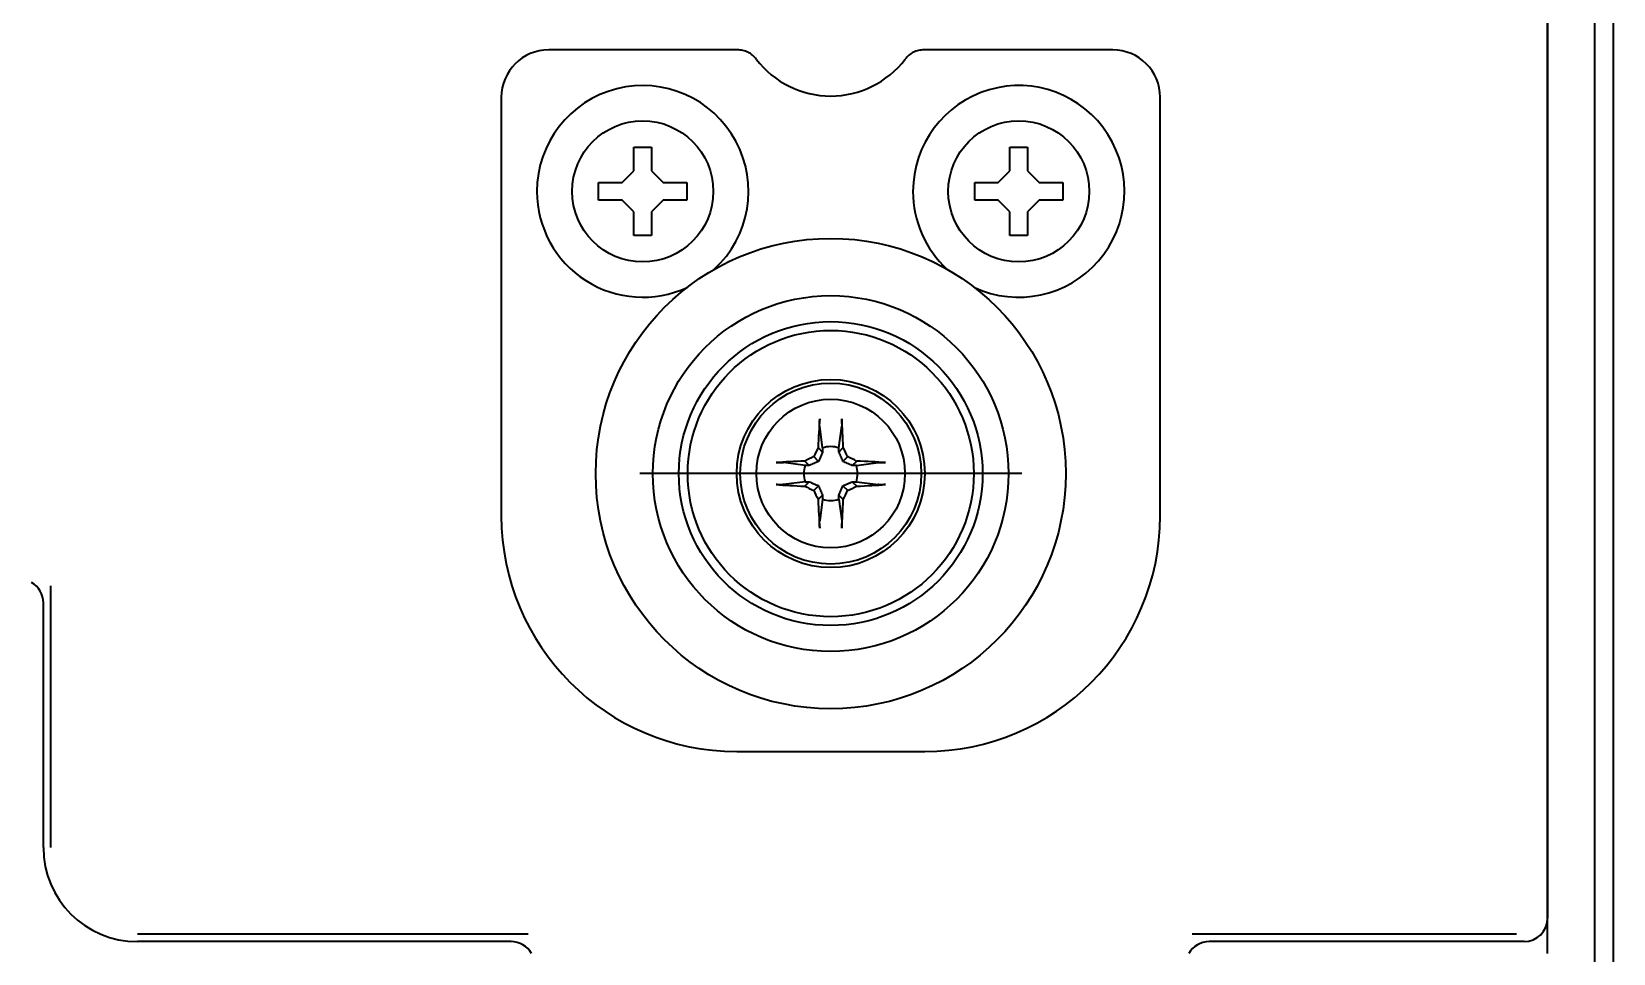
# Model space of a CAD drawing. Extents: x -760 to 4209, y 5795 to 10328.
# Drawn here: x 2643.6 to 2710.9, y 10065 to 10104.2 of the extents above; entities that cross this region are included whole.
import ezdxf

# ---------------------------------------------------------------- set-up
doc = ezdxf.new("R2010")
doc.units = 0
doc.header["$LTSCALE"] = 5
doc.layers.add('1', color=7, linetype='CONTINUOUS', true_color=0xffffff)

msp = doc.modelspace()

# ---------------------------------------------------------------- linework, layer by layer
at = {"layer": '1', "color": 7, "linetype": 'Continuous', "lineweight": 35}
for p, q in [((2710.055, 10156.372), (2710.055, 9177.522)), ((2710.855, 9502.343), (2710.855, 10156.322)), ((2708.055, 10065.019), (2708.055, 10152.622)), ((2708.055, 10152.522), (2708.055, 10066.521)), ((2673.593, 10103.439), (2665.555, 10103.439)), ((2689.555, 10103.439), (2681.517, 10103.439)), ((2663.538, 10101.422), (2663.538, 10083.622)), ((2691.572, 10083.622), (2691.572, 10101.422)), ((2669.18, 10098.297), (2669.18, 10099.297)), ((2669.18, 10099.297), (2669.93, 10099.297)), ((2669.93, 10099.297), (2669.93, 10098.297)), ((2685.18, 10098.297), (2685.18, 10099.297)), ((2685.18, 10099.297), (2685.93, 10099.297)), ((2685.93, 10099.297), (2685.93, 10098.297)), ((2667.68, 10097.047), (2667.68, 10097.797)), ((2667.68, 10097.797), (2668.68, 10097.797)), ((2668.68, 10097.797), (2669.18, 10098.297)), ((2669.93, 10098.297), (2670.43, 10097.797)), ((2670.43, 10097.797), (2671.43, 10097.797)), ((2671.43, 10097.797), (2671.43, 10097.047)), ((2683.68, 10097.047), (2683.68, 10097.797)), ((2683.68, 10097.797), (2684.68, 10097.797)), ((2684.68, 10097.797), (2685.18, 10098.297)), ((2685.93, 10098.297), (2686.43, 10097.797)), ((2686.43, 10097.797), (2687.43, 10097.797)), ((2687.43, 10097.797), (2687.43, 10097.047)), ((2668.68, 10097.047), (2667.68, 10097.047)), ((2669.18, 10096.547), (2668.68, 10097.047)), ((2670.43, 10097.047), (2669.93, 10096.547)), ((2671.43, 10097.047), (2670.43, 10097.047)), ((2684.68, 10097.047), (2683.68, 10097.047)), ((2685.18, 10096.547), (2684.68, 10097.047)), ((2686.43, 10097.047), (2685.93, 10096.547)), ((2687.43, 10097.047), (2686.43, 10097.047)), ((2669.18, 10095.547), (2669.18, 10096.547)), ((2669.93, 10096.547), (2669.93, 10095.547)), ((2685.18, 10095.547), (2685.18, 10096.547)), ((2685.93, 10096.547), (2685.93, 10095.547)), ((2669.93, 10095.547), (2669.18, 10095.547)), ((2685.93, 10095.547), (2685.18, 10095.547)), ((2677.205, 10086.512), (2677.087, 10087.434)), ((2677.905, 10086.512), (2678.023, 10087.434)), ((2677.208, 10086.337), (2677.02, 10086.526)), ((2677.902, 10086.337), (2678.09, 10086.526)), ((2676.465, 10085.772), (2675.543, 10085.89)), ((2676.639, 10085.768), (2676.451, 10085.957)), ((2677.037, 10085.94), (2676.834, 10086.142)), ((2678.073, 10085.94), (2678.276, 10086.142)), ((2678.471, 10085.768), (2678.659, 10085.957)), ((2678.645, 10085.772), (2679.567, 10085.89)), ((2685.68, 10085.422), (2669.43, 10085.422)), ((2676.465, 10085.072), (2675.543, 10084.954)), ((2676.639, 10085.075), (2676.451, 10084.887)), ((2678.471, 10085.075), (2678.659, 10084.887)), ((2678.645, 10085.072), (2679.567, 10084.954)), ((2677.037, 10084.904), (2676.834, 10084.701)), ((2677.208, 10084.506), (2677.02, 10084.318)), ((2677.205, 10084.332), (2677.087, 10083.409)), ((2677.902, 10084.506), (2678.09, 10084.318)), ((2677.905, 10084.332), (2678.023, 10083.409)), ((2678.073, 10084.904), (2678.276, 10084.701)), ((2644.37, 10069.522), (2644.37, 10080.65)), ((2644.055, 10069.522), (2644.055, 10079.922)), ((2673.555, 10073.604), (2681.555, 10073.604)), ((2664.683, 10065.837), (2648.055, 10065.837)), ((2663.956, 10065.522), (2648.055, 10065.522)), ((2706.74, 10065.837), (2692.927, 10065.837)), ((2707.056, 10065.522), (2693.654, 10065.522))]:
    msp.add_line(p, q, dxfattribs=at)
for centre, radius in [((2669.555, 10097.422), 3), ((2685.555, 10097.422), 3), ((2677.555, 10085.422), 10), ((2677.555, 10085.422), 7.566), ((2677.555, 10085.422), 6.461), ((2677.555, 10085.422), 6.086), ((2677.555, 10085.422), 4), ((2677.555, 10085.422), 3.85), ((2677.555, 10085.422), 3.16)]:
    msp.add_circle(centre, radius, dxfattribs=at)
for centre, radius, start, end in [((2665.555, 10101.422), 2.017, 90, 180), ((2689.555, 10101.422), 2.017, 0, 90), ((2677.555, 10105.46), 3.983, 217.31922, 322.68078), ((2669.555, 10097.422), 4.5, 312.55313, 180), ((2685.555, 10097.422), 4.5, 245.17688, 180), ((2669.555, 10097.422), 4.5, 180, 294.82875), ((2685.555, 10097.422), 4.5, 180, 227.4525), ((2677.555, 10085.422), 1.145, 72.20111, 107.79889), ((2677.555, 10085.422), 1.145, 162.20111, 197.79889), ((2677.555, 10085.422), 1.145, 342.20111, 17.79889), ((2677.555, 10085.422), 1.145, 252.20111, 287.79889), ((2673.555, 10083.622), 10.017, 180, 270), ((2681.555, 10083.622), 10.017, 270, 0), ((2648.055, 10069.522), 4, 180, 270)]:
    msp.add_arc(centre, radius, start, end, dxfattribs=at)
for centre, major_axis, ratio, start_param, end_param in [((2677.258, 10085.427), (0.065, 3.728), 0.072244, 0.900133, 1.272854), ((2677.852, 10085.427), (0.065, -3.728), 0.072244, 1.868738, 2.24146), ((2677.001, 10085.68), (1.559, 3.344), 0.094201, 1.359315, 1.476181), ((2678.109, 10085.68), (1.559, -3.344), 0.094201, 1.665412, 1.782277), ((2677.55, 10085.718), (3.728, 0.065), 0.072244, 1.868738, 2.24146), ((2677.297, 10085.976), (3.344, 1.559), 0.094201, 1.665412, 1.782277), ((2677.813, 10085.976), (3.344, -1.559), 0.094201, 1.359315, 1.476181), ((2677.56, 10085.718), (3.728, -0.065), 0.072244, 0.900133, 1.272854), ((2677.55, 10085.125), (-3.728, 0.065), 0.072244, 0.900133, 1.272854), ((2677.56, 10085.125), (-3.728, -0.065), 0.072244, 1.868738, 2.24146), ((2677.297, 10084.867), (-3.344, 1.559), 0.094201, 1.359315, 1.476181), ((2677.001, 10085.163), (-1.559, 3.344), 0.094201, 1.665412, 1.782277), ((2677.258, 10085.417), (-0.065, 3.728), 0.072244, 1.868738, 2.24146), ((2677.852, 10085.417), (-0.065, -3.728), 0.072244, 0.900133, 1.272854), ((2678.109, 10085.163), (-1.559, -3.344), 0.094201, 1.359315, 1.476181), ((2677.813, 10084.867), (-3.344, -1.559), 0.094201, 1.665412, 1.782277), ((2643.054, 10079.921), (0.708, 0.708), 0.998783, 5.498396, 6.545231), ((2707.054, 10066.522), (0.708, -0.708), 0.998783, 5.498396, 7.067974), ((2663.954, 10064.521), (0.708, 0.708), 0.998783, 6.021139, 7.067974), ((2693.656, 10064.521), (-0.708, 0.708), 0.998783, 5.498396, 6.545231)]:
    msp.add_ellipse(centre, major_axis=major_axis, ratio=ratio, start_param=start_param, end_param=end_param, dxfattribs=at)
for points, knots in [([(2674.388, 10103.046), (2674.341, 10103.107), (2674.288, 10103.162), (2674.17, 10103.259), (2674.105, 10103.301), (2673.968, 10103.369), (2673.895, 10103.395), (2673.746, 10103.43), (2673.67, 10103.439), (2673.593, 10103.439)], [0, 0, 0, 0, 0.25, 0.25, 0.5, 0.5, 0.75, 0.75, 1, 1, 1, 1]), ([(2681.517, 10103.439), (2681.44, 10103.439), (2681.364, 10103.43), (2681.215, 10103.395), (2681.142, 10103.369), (2681.005, 10103.301), (2680.94, 10103.259), (2680.822, 10103.162), (2680.769, 10103.107), (2680.722, 10103.046)], [0, 0, 0, 0, 0.25, 0.25, 0.5, 0.5, 0.75, 0.75, 1, 1, 1, 1]), ([(2677.087, 10087.434), (2677.086, 10087.441), (2677.085, 10087.449), (2677.084, 10087.464), (2677.084, 10087.469), (2677.084, 10087.48), (2677.083, 10087.492), (2677.083, 10087.505), (2677.082, 10087.518), (2677.082, 10087.525), (2677.082, 10087.546), (2677.082, 10087.56), (2677.082, 10087.582), (2677.082, 10087.59), (2677.082, 10087.605), (2677.082, 10087.62), (2677.083, 10087.636), (2677.083, 10087.651), (2677.083, 10087.658), (2677.084, 10087.681), (2677.085, 10087.695), (2677.086, 10087.722), (2677.087, 10087.735), (2677.088, 10087.747)], [0, 0, 0, 0, 0.125, 0.125, 0.1875, 0.1875, 0.25, 0.3125, 0.3125, 0.375, 0.375, 0.5, 0.5, 0.5625, 0.5625, 0.625, 0.6875, 0.6875, 0.75, 0.75, 0.875, 0.875, 1, 1, 1, 1]), ([(2678.022, 10087.747), (2678.023, 10087.735), (2678.024, 10087.722), (2678.025, 10087.695), (2678.026, 10087.681), (2678.027, 10087.651), (2678.027, 10087.636), (2678.028, 10087.613), (2678.028, 10087.605), (2678.028, 10087.59), (2678.028, 10087.575), (2678.028, 10087.56), (2678.028, 10087.546), (2678.028, 10087.539), (2678.028, 10087.518), (2678.027, 10087.505), (2678.027, 10087.486), (2678.026, 10087.48), (2678.026, 10087.469), (2678.025, 10087.459), (2678.025, 10087.45), (2678.024, 10087.441), (2678.023, 10087.438), (2678.023, 10087.434)], [0, 0, 0, 0, 0.125, 0.125, 0.25, 0.25, 0.375, 0.375, 0.4375, 0.4375, 0.5, 0.5625, 0.5625, 0.625, 0.625, 0.75, 0.75, 0.8125, 0.8125, 0.875, 0.9375, 0.9375, 1, 1, 1, 1]), ([(2677.208, 10086.337), (2677.181, 10086.272), (2677.153, 10086.207), (2677.096, 10086.075), (2677.067, 10086.008), (2677.037, 10085.94)], [0, 0, 0, 0, 0.5, 0.5, 1, 1, 1, 1]), ([(2678.073, 10085.94), (2678.043, 10086.008), (2678.014, 10086.075), (2677.957, 10086.207), (2677.929, 10086.272), (2677.902, 10086.337)], [0, 0, 0, 0, 0.5, 0.5, 1, 1, 1, 1]), ([(2675.229, 10085.889), (2675.241, 10085.89), (2675.254, 10085.891), (2675.282, 10085.892), (2675.296, 10085.893), (2675.326, 10085.894), (2675.341, 10085.894), (2675.364, 10085.895), (2675.372, 10085.895), (2675.387, 10085.895), (2675.402, 10085.895), (2675.416, 10085.895), (2675.431, 10085.895), (2675.438, 10085.895), (2675.459, 10085.895), (2675.472, 10085.894), (2675.491, 10085.894), (2675.496, 10085.893), (2675.508, 10085.893), (2675.518, 10085.892), (2675.527, 10085.891), (2675.535, 10085.891), (2675.539, 10085.89), (2675.543, 10085.89)], [0, 0, 0, 0, 0.125, 0.125, 0.25, 0.25, 0.375, 0.375, 0.4375, 0.4375, 0.5, 0.5625, 0.5625, 0.625, 0.625, 0.75, 0.75, 0.8125, 0.8125, 0.875, 0.9375, 0.9375, 1, 1, 1, 1]), ([(2677.037, 10085.94), (2676.969, 10085.91), (2676.902, 10085.881), (2676.77, 10085.824), (2676.704, 10085.796), (2676.639, 10085.768)], [0, 0, 0, 0, 0.5, 0.5, 1, 1, 1, 1]), ([(2678.471, 10085.768), (2678.406, 10085.796), (2678.34, 10085.824), (2678.208, 10085.881), (2678.141, 10085.91), (2678.073, 10085.94)], [0, 0, 0, 0, 0.5, 0.5, 1, 1, 1, 1]), ([(2679.567, 10085.89), (2679.574, 10085.891), (2679.583, 10085.891), (2679.597, 10085.892), (2679.602, 10085.893), (2679.614, 10085.893), (2679.625, 10085.894), (2679.638, 10085.894), (2679.651, 10085.894), (2679.658, 10085.895), (2679.679, 10085.895), (2679.693, 10085.895), (2679.716, 10085.895), (2679.723, 10085.895), (2679.738, 10085.895), (2679.754, 10085.894), (2679.769, 10085.894), (2679.784, 10085.894), (2679.791, 10085.894), (2679.814, 10085.893), (2679.828, 10085.892), (2679.855, 10085.891), (2679.869, 10085.89), (2679.881, 10085.889)], [0, 0, 0, 0, 0.125, 0.125, 0.1875, 0.1875, 0.25, 0.3125, 0.3125, 0.375, 0.375, 0.5, 0.5, 0.5625, 0.5625, 0.625, 0.6875, 0.6875, 0.75, 0.75, 0.875, 0.875, 1, 1, 1, 1]), ([(2675.543, 10084.954), (2675.536, 10084.953), (2675.527, 10084.952), (2675.513, 10084.951), (2675.508, 10084.951), (2675.496, 10084.95), (2675.485, 10084.95), (2675.472, 10084.949), (2675.459, 10084.949), (2675.452, 10084.949), (2675.431, 10084.949), (2675.417, 10084.949), (2675.394, 10084.949), (2675.387, 10084.949), (2675.371, 10084.949), (2675.356, 10084.949), (2675.341, 10084.949), (2675.326, 10084.95), (2675.319, 10084.95), (2675.296, 10084.951), (2675.282, 10084.951), (2675.255, 10084.953), (2675.241, 10084.954), (2675.229, 10084.955)], [0, 0, 0, 0, 0.125, 0.125, 0.1875, 0.1875, 0.25, 0.3125, 0.3125, 0.375, 0.375, 0.5, 0.5, 0.5625, 0.5625, 0.625, 0.6875, 0.6875, 0.75, 0.75, 0.875, 0.875, 1, 1, 1, 1]), ([(2676.639, 10085.075), (2676.704, 10085.048), (2676.77, 10085.02), (2676.902, 10084.963), (2676.969, 10084.934), (2677.037, 10084.904)], [0, 0, 0, 0, 0.5, 0.5, 1, 1, 1, 1]), ([(2678.073, 10084.904), (2678.141, 10084.934), (2678.208, 10084.963), (2678.34, 10085.02), (2678.406, 10085.048), (2678.471, 10085.075)], [0, 0, 0, 0, 0.5, 0.5, 1, 1, 1, 1]), ([(2679.881, 10084.955), (2679.869, 10084.954), (2679.856, 10084.953), (2679.828, 10084.951), (2679.814, 10084.951), (2679.784, 10084.95), (2679.769, 10084.949), (2679.746, 10084.949), (2679.738, 10084.949), (2679.723, 10084.949), (2679.708, 10084.949), (2679.694, 10084.949), (2679.679, 10084.949), (2679.672, 10084.949), (2679.651, 10084.949), (2679.638, 10084.949), (2679.619, 10084.95), (2679.614, 10084.95), (2679.602, 10084.951), (2679.592, 10084.951), (2679.583, 10084.952), (2679.575, 10084.953), (2679.571, 10084.953), (2679.567, 10084.954)], [0, 0, 0, 0, 0.125, 0.125, 0.25, 0.25, 0.375, 0.375, 0.4375, 0.4375, 0.5, 0.5625, 0.5625, 0.625, 0.625, 0.75, 0.75, 0.8125, 0.8125, 0.875, 0.9375, 0.9375, 1, 1, 1, 1]), ([(2677.037, 10084.904), (2677.067, 10084.835), (2677.096, 10084.769), (2677.153, 10084.637), (2677.181, 10084.571), (2677.208, 10084.506)], [0, 0, 0, 0, 0.5, 0.5, 1, 1, 1, 1]), ([(2677.902, 10084.506), (2677.929, 10084.571), (2677.957, 10084.637), (2678.014, 10084.769), (2678.043, 10084.835), (2678.073, 10084.904)], [0, 0, 0, 0, 0.5, 0.5, 1, 1, 1, 1]), ([(2677.088, 10083.096), (2677.087, 10083.108), (2677.086, 10083.121), (2677.085, 10083.148), (2677.084, 10083.163), (2677.083, 10083.193), (2677.083, 10083.208), (2677.082, 10083.231), (2677.082, 10083.238), (2677.082, 10083.253), (2677.082, 10083.268), (2677.082, 10083.283), (2677.082, 10083.298), (2677.082, 10083.305), (2677.082, 10083.326), (2677.083, 10083.339), (2677.083, 10083.357), (2677.084, 10083.363), (2677.084, 10083.374), (2677.085, 10083.385), (2677.085, 10083.394), (2677.086, 10083.402), (2677.087, 10083.406), (2677.087, 10083.409)], [0, 0, 0, 0, 0.125, 0.125, 0.25, 0.25, 0.375, 0.375, 0.4375, 0.4375, 0.5, 0.5625, 0.5625, 0.625, 0.625, 0.75, 0.75, 0.8125, 0.8125, 0.875, 0.9375, 0.9375, 1, 1, 1, 1]), ([(2678.023, 10083.409), (2678.024, 10083.403), (2678.025, 10083.394), (2678.026, 10083.38), (2678.026, 10083.374), (2678.026, 10083.363), (2678.027, 10083.352), (2678.027, 10083.339), (2678.028, 10083.326), (2678.028, 10083.319), (2678.028, 10083.298), (2678.028, 10083.284), (2678.028, 10083.261), (2678.028, 10083.254), (2678.028, 10083.238), (2678.028, 10083.223), (2678.027, 10083.208), (2678.027, 10083.193), (2678.027, 10083.185), (2678.026, 10083.163), (2678.025, 10083.149), (2678.024, 10083.121), (2678.023, 10083.108), (2678.022, 10083.096)], [0, 0, 0, 0, 0.125, 0.125, 0.1875, 0.1875, 0.25, 0.3125, 0.3125, 0.375, 0.375, 0.5, 0.5, 0.5625, 0.5625, 0.625, 0.6875, 0.6875, 0.75, 0.75, 0.875, 0.875, 1, 1, 1, 1])]:
    msp.add_open_spline(points, degree=3, knots=knots, dxfattribs=at)
for points in [[(2677.205, 10086.512), (2677.206, 10086.454), (2677.207, 10086.396), (2677.208, 10086.337)], [(2677.902, 10086.337), (2677.903, 10086.396), (2677.904, 10086.454), (2677.905, 10086.512)], [(2676.639, 10085.768), (2676.581, 10085.77), (2676.523, 10085.771), (2676.465, 10085.772)], [(2678.645, 10085.772), (2678.587, 10085.771), (2678.529, 10085.77), (2678.471, 10085.768)], [(2676.465, 10085.072), (2676.523, 10085.073), (2676.581, 10085.074), (2676.639, 10085.075)], [(2678.471, 10085.075), (2678.529, 10085.074), (2678.587, 10085.073), (2678.645, 10085.072)], [(2677.208, 10084.506), (2677.207, 10084.448), (2677.206, 10084.39), (2677.205, 10084.332)], [(2677.905, 10084.332), (2677.904, 10084.39), (2677.903, 10084.448), (2677.902, 10084.506)]]:
    msp.add_open_spline(points, degree=3, dxfattribs=at)

doc.saveas('drawing.dxf')
